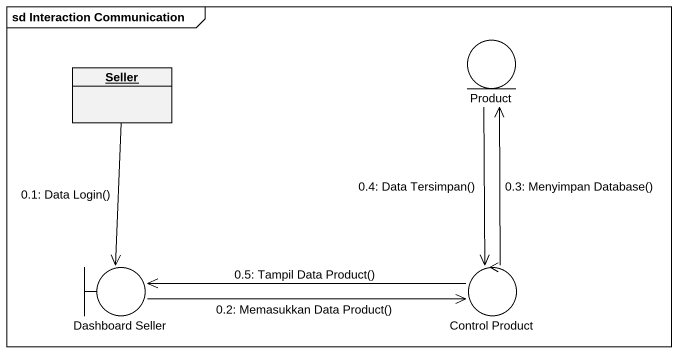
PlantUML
@startuml
mainframe sd Interaction Communication
allowmixing
hide circle
hide empty members
entity Product
object Seller
boundary "Dashboard Seller" as Dashboard_Seller
control "Control Product" as Control_Product
Seller --> Dashboard_Seller : 0.1: Data Login()
Dashboard_Seller -right-> Control_Product : 0.2: Memasukkan Data Product()
Control_Product -up-> Product : 0.3: Menyimpan Database()
Product --> Control_Product : 0.4: Data Tersimpan()
Control_Product -left-> Dashboard_Seller : 0.5: Tampil Data Product()
@enduml
